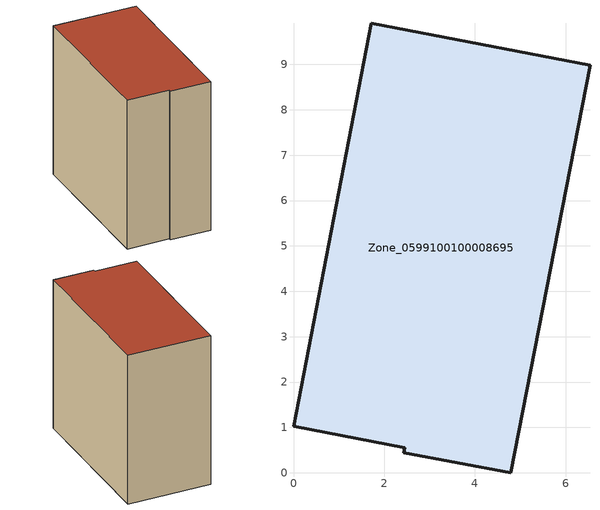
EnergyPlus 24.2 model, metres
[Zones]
Zone_0599100100008695
 floor ground (C_G): 1.71,9.91 6.54,8.98 4.78,0 2.43,0.45 2.45,0.56 0,1.03 z0
 wall outside (C_F): 6.54,8.98 1.71,9.91 0,1.03 2.45,0.56 2.43,0.45 4.78,0 6.54,8.98 z0:9.11
 roof outside (C_R): 4.78,0 6.54,8.98 1.71,9.91 0,1.03 2.45,0.56 2.43,0.45 z9.11
[BUILDING]
Pand.0599100100008695: North Axis=0; Terrain=City; Loads Convergence Tolerance Value=0.04; Temperature Convergence Tolerance Value=0.4; Solar Distribution=FullExterior; Maximum Number of Warmup Days=25; Minimum Number of Warmup Days=1
[Site:Location]
Rotterdam.The.Hague.AP_ZH_NLD Design_Conditions: Latitude=51.96; Longitude=4.45; Time Zone=1; Elevation=-4.5
[SITE:GROUNDTEMPERATURE:BUILDINGSURFACE]
18, 18, 18, 18, 18, 18, 18, 18, 18, 18, 18, 18
[MATERIAL] Thermal Absorptance=0.9; Solar Absorptance=0.7; Visible Absorptance=0.7
Name | Roughness | Thickness | Conductivity | Density | Specific Heat
G.TI.2015-2018 | MediumSmooth | 0.15 | 0.0428571 | 540 | 1210
F.TI.2015-2018 | Rough | 0.3 | 0.0666667 | 1920 | 840
R.TI.2015-2018 | MediumRough | 0.2 | 0.0333333 | 1500 | 1000
[CONSTRUCTION]
C_G: G.TI.2015-2018
C_F: F.TI.2015-2018
C_R: R.TI.2015-2018
[ZONE]
Zone_0599100100008695: Type=1; Multiplier=1; Ceiling Height=Autocalculate; Volume=Autocalculate; Floor Area=autocalculate; Part of Total Floor Area=Yes
[ZONEINFILTRATION:DESIGNFLOWRATE]
Infil_Zone_0599100100008695: Zone or ZoneList or Space or SpaceList=Zone_0599100100008695; Schedule=AlwaysOn; Design Flow Rate Calculation Method=Flow/Area; Flow Rate per Floor Area=0.0015; Constant Term Coefficient=1; Temperature Term Coefficient=0; Velocity Term Coefficient=0; Velocity Squared Term Coefficient=0
[HVACTEMPLATE:ZONE:IDEALLOADSAIRSYSTEM]
Zone_0599100100008695: Maximum Heating Supply Air Temperature=50; Minimum Cooling Supply Air Temperature=13; Maximum Heating Supply Air Humidity Ratio=0.0156; Minimum Cooling Supply Air Humidity Ratio=0.0077; Heating Limit=NoLimit; Cooling Limit=NoLimit; Dehumidification Control Type=ConstantSensibleHeatRatio; Cooling Sensible Heat Ratio=0.7; Dehumidification Setpoint=60; Humidification Control Type=None; Humidification Setpoint=30; Outdoor Air Method=None; Outdoor Air Flow Rate per Person=0.00944; Outdoor Air Flow Rate per Zone Floor Area=0; Outdoor Air Flow Rate per Zone=0; Demand Controlled Ventilation Type=None; Outdoor Air Economizer Type=NoEconomizer; Heat Recovery Type=None; Sensible Heat Recovery Effectiveness=0.7; Latent Heat Recovery Effectiveness=0.65
[ZONECONTROL:THERMOSTAT]
ThermostatControl_Zone_0599100100008695: Zone or ZoneList=Zone_0599100100008695; Control Type Schedule=DualSetpointControlType; Control 1=Thermostat_Zone_0599100100008695; Temperature Difference Between Cutout And Setpoint=0
[THERMOSTATSETPOINT:DUALSETPOINT]
Thermostat_Zone_0599100100008695: Heating Setpoint Temperature Schedule=HeatingSetpoint_Zone_0599100100008695; Cooling Setpoint Temperature Schedule=CoolingSetpoint_Zone_0599100100008695
[SCHEDULE:COMPACT]
HeatingSetpoint_Zone_0599100100008695: Through: 12/31, For: AllDays, Until: 24:00, 21
CoolingSetpoint_Zone_0599100100008695: Through: 12/31, For: AllDays, Until: 24:00, 24
DualSetpointControlType: Through: 12/31, For: AllDays, Until: 24:00, 4
AlwaysOn: Through: 12/31, For: AllDays, Until: 24:00, 1
